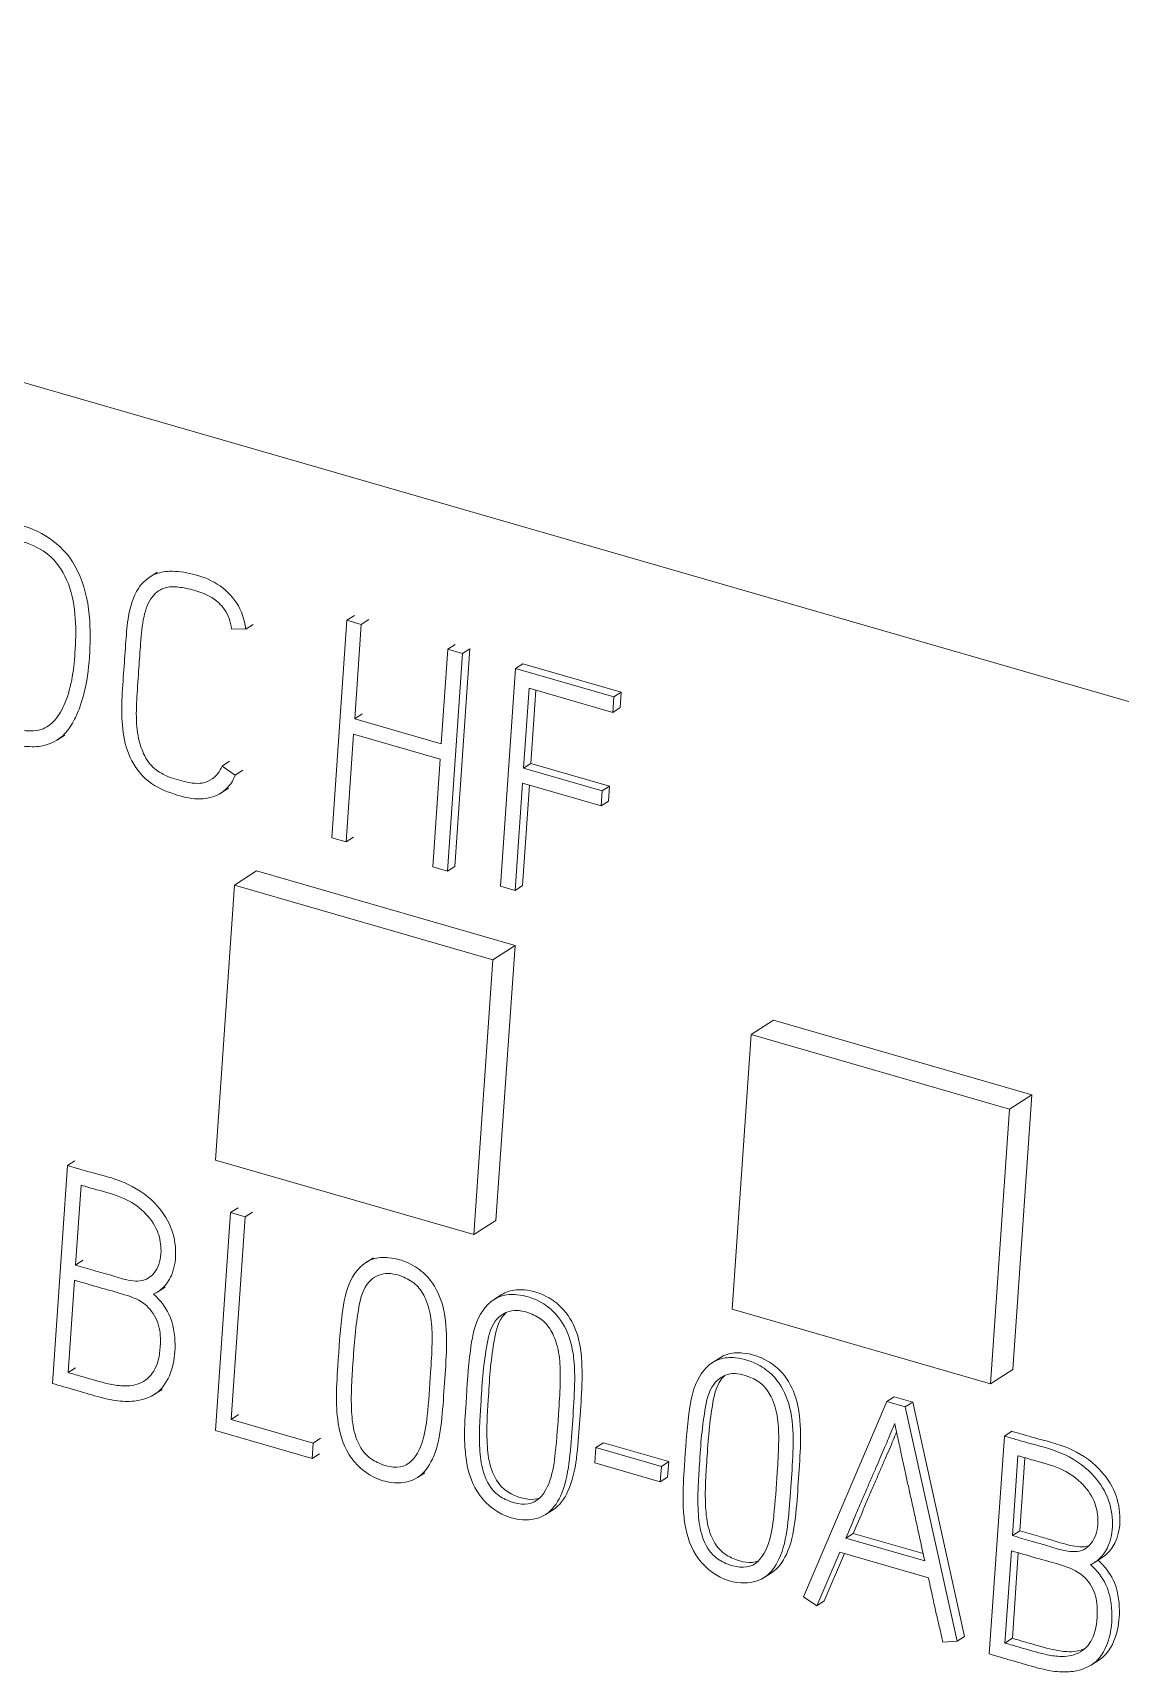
# Model space of a CAD drawing. Header units: inches. Extents: x 9220 to 92460, y -39241 to 4813.
# Drawn here: x 74709.4 to 74714.8, y -33745.1 to -33736.96 of the extents above; entities that cross this region are included whole.
import ezdxf

# ---------------------------------------------------------------- set-up
doc = ezdxf.new("R2010")
doc.units = ezdxf.units.IN
doc.header["$MEASUREMENT"] = 0

# ---------------------------------------------------------------- blocks, each defined once
blk = doc.blocks.new('A$C027ebf9d')
at = {"color": 0, "linetype": 'Continuous', "lineweight": 0}
for p, q in [((21.43924, -14.98077), (20.59368, -14.73667)), ((20.9466, -14.88028), (20.94855, -14.87902)), ((20.97191, -14.89404), (20.97386, -14.89279)), ((20.99863, -14.89165), (20.99464, -14.94907)), ((20.99863, -14.89165), (21.00058, -14.8904)), ((21.00241, -14.89275), (20.99863, -14.89165)), ((21.00068, -14.91766), (21.00241, -14.89275)), ((21.00241, -14.89275), (21.00436, -14.89149)), ((20.97191, -14.89404), (20.96814, -14.89393)), ((21.02526, -14.89934), (21.02353, -14.92426)), ((21.02513, -14.95787), (21.02912, -14.90046)), ((21.02526, -14.89934), (21.02721, -14.89809)), ((21.02912, -14.90046), (21.02526, -14.89934)), ((21.02708, -14.95661), (21.03107, -14.8992)), ((21.02912, -14.90046), (21.03107, -14.8992)), ((21.04312, -14.90442), (21.03913, -14.96183)), ((21.04312, -14.90442), (21.04507, -14.90316)), ((21.06907, -14.91191), (21.04312, -14.90442)), ((21.07103, -14.91065), (21.04507, -14.90316)), ((21.04523, -14.93069), (21.0467, -14.9096)), ((21.0467, -14.9096), (21.06879, -14.91598)), ((21.04718, -14.92943), (21.04852, -14.91013)), ((21.06879, -14.91598), (21.06907, -14.91191)), ((21.06907, -14.91191), (21.07103, -14.91065)), ((21.07074, -14.91472), (21.07103, -14.91065)), ((21.00068, -14.91766), (21.00263, -14.9164)), ((21.02353, -14.92426), (21.00068, -14.91766)), ((21.06879, -14.91598), (21.07074, -14.91472)), ((20.9222, -14.92326), (20.92415, -14.922)), ((20.99842, -14.95016), (21.00039, -14.92173)), ((21.00039, -14.92173), (21.02324, -14.92833)), ((20.9657, -14.93013), (20.96765, -14.92887)), ((20.9657, -14.93013), (20.96916, -14.93251)), ((20.96916, -14.93251), (20.97111, -14.93125)), ((21.02324, -14.92833), (21.02127, -14.95676)), ((21.04523, -14.93069), (21.04718, -14.92943)), ((21.06596, -14.93667), (21.04523, -14.93069)), ((21.06792, -14.93541), (21.04718, -14.92943)), ((20.96544, -14.93721), (20.96739, -14.93595)), ((21.04299, -14.96295), (21.04495, -14.93468)), ((21.04494, -14.96169), (21.04678, -14.93521)), ((21.04495, -14.93468), (21.06569, -14.94066)), ((21.06596, -14.93667), (21.06792, -14.93541)), ((21.06764, -14.93941), (21.06792, -14.93541)), ((21.06569, -14.94066), (21.06596, -14.93667)), ((21.06569, -14.94066), (21.06764, -14.93941)), ((20.99464, -14.94907), (20.99842, -14.95016)), ((20.99842, -14.95016), (21.00037, -14.9489)), ((21.02127, -14.95676), (21.02513, -14.95787)), ((21.02513, -14.95787), (21.02708, -14.95661)), ((20.96894, -14.96158), (20.9639, -15.03409)), ((20.96894, -14.96158), (20.9748, -14.95781)), ((21.03713, -14.98127), (20.96894, -14.96158)), ((21.04299, -14.97749), (20.9748, -14.95781)), ((21.03913, -14.96183), (21.04299, -14.96295)), ((21.04299, -14.96295), (21.04494, -14.96169)), ((21.03713, -14.98127), (21.04299, -14.97749)), ((21.03795, -15.05), (21.04299, -14.97749)), ((21.03209, -15.05377), (21.03713, -14.98127)), ((21.10532, -15.00095), (21.10028, -15.07346)), ((21.10532, -15.00095), (21.11118, -14.99718)), ((21.17351, -15.02064), (21.10532, -15.00095)), ((21.17937, -15.01686), (21.11118, -14.99718)), ((21.17351, -15.02064), (21.17937, -15.01686)), ((21.17433, -15.08937), (21.17937, -15.01686)), ((21.16847, -15.09314), (21.17351, -15.02064)), ((20.92088, -15.09304), (20.92488, -15.03554)), ((20.92488, -15.03554), (20.92683, -15.03429)), ((20.9639, -15.03409), (21.03209, -15.05377)), ((20.92845, -15.04073), (20.92699, -15.06181)), ((20.96793, -15.04797), (20.96394, -15.10547)), ((20.96793, -15.04797), (20.96988, -15.04671)), ((20.97179, -15.04909), (20.96793, -15.04797)), ((20.97179, -15.04909), (20.97374, -15.04783)), ((20.96808, -15.10251), (20.97179, -15.04909)), ((21.03209, -15.05377), (21.03795, -15.05)), ((20.92699, -15.06181), (20.92894, -15.06055)), ((21.00366, -15.06111), (21.00561, -15.05985)), ((20.92671, -15.0658), (20.92502, -15.09016)), ((20.94869, -15.06887), (20.95064, -15.06761)), ((21.03748, -15.07087), (21.03943, -15.06961)), ((21.10028, -15.07346), (21.16847, -15.09314)), ((21.09514, -15.08752), (21.09709, -15.08626)), ((20.92502, -15.09016), (20.92697, -15.0889)), ((21.16847, -15.09314), (21.17433, -15.08937)), ((20.94787, -15.0959), (20.94982, -15.09464)), ((21.14113, -15.09781), (21.1191, -15.14937)), ((21.14113, -15.09781), (21.14308, -15.09655)), ((21.14597, -15.09921), (21.14113, -15.09781)), ((21.14793, -15.09795), (21.14308, -15.09655)), ((21.14597, -15.09921), (21.14793, -15.09795)), ((21.15966, -15.16107), (21.14597, -15.09921)), ((21.16161, -15.15982), (21.14793, -15.09795)), ((20.96808, -15.10251), (20.97003, -15.10125)), ((20.98972, -15.10876), (20.96808, -15.10251)), ((20.96394, -15.10547), (20.98943, -15.11283)), ((20.98943, -15.11283), (20.98972, -15.10876)), ((20.98972, -15.10876), (20.99167, -15.1075)), ((21.06434, -15.10993), (21.0663, -15.10868)), ((21.08355, -15.11366), (21.0663, -15.10868)), ((21.16815, -15.16442), (21.17214, -15.10692)), ((21.17214, -15.10692), (21.17409, -15.10567)), ((20.98943, -15.11283), (20.99139, -15.11157)), ((21.06434, -15.10993), (21.06406, -15.11401)), ((21.0816, -15.11492), (21.06434, -15.10993)), ((21.17572, -15.11211), (21.17425, -15.13319)), ((21.17755, -15.11264), (21.17621, -15.13193)), ((21.01725, -15.11785), (21.01921, -15.11659)), ((21.06406, -15.11401), (21.08131, -15.11899)), ((21.08131, -15.11899), (21.0816, -15.11492)), ((21.08131, -15.11899), (21.08326, -15.11773)), ((21.0816, -15.11492), (21.08355, -15.11366)), ((21.08326, -15.11773), (21.08355, -15.11366)), ((21.05107, -15.12762), (21.05303, -15.12636)), ((21.13029, -15.13386), (21.13224, -15.1326)), ((21.1511, -15.13987), (21.13029, -15.13386)), ((21.15068, -15.13793), (21.13224, -15.1326)), ((21.17425, -15.13319), (21.17621, -15.13193)), ((21.12265, -15.15169), (21.12872, -15.13756)), ((21.1246, -15.15043), (21.12998, -15.13792)), ((21.12872, -15.13756), (21.1521, -15.14431)), ((21.17398, -15.13719), (21.17228, -15.16154)), ((21.1758, -15.13772), (21.17424, -15.16028)), ((21.19595, -15.14025), (21.1979, -15.139)), ((21.10873, -15.14426), (21.11068, -15.143)), ((21.1191, -15.14937), (21.12265, -15.15169)), ((21.12265, -15.15169), (21.1246, -15.15043)), ((21.15966, -15.16107), (21.16161, -15.15982)), ((21.17228, -15.16154), (21.17424, -15.16028)), ((21.15586, -15.16128), (21.15966, -15.16107)), ((21.19513, -15.16728), (21.19709, -15.16602))]:
    blk.add_line(p, q, dxfattribs=at)
for points, knots in [([(20.89751, -14.9207), (20.8991, -14.92139), (20.90243, -14.92265), (20.90763, -14.92412), (20.91285, -14.92498), (20.91842, -14.92521), (20.92325, -14.9231), (20.92628, -14.91895), (20.92856, -14.91393), (20.93031, -14.90684), (20.93103, -14.89712), (20.93066, -14.88608), (20.92648, -14.87497), (20.91824, -14.86817), (20.90979, -14.8657), (20.90428, -14.86401), (20.90149, -14.86337)], [0, 0, 0, 0, 0.048928, 0.10152, 0.156673, 0.206259, 0.270351, 0.31956, 0.366981, 0.439378, 0.534587, 0.645045, 0.746603, 0.832762, 0.916147, 1, 1, 1, 1]), ([(20.90163, -14.91807), (20.90388, -14.91888), (20.9075, -14.91992), (20.91294, -14.92082), (20.91785, -14.92109), (20.92197, -14.9181), (20.92463, -14.91311), (20.92634, -14.9067), (20.92704, -14.89873), (20.92718, -14.89021), (20.92547, -14.8813), (20.92036, -14.87389), (20.91388, -14.87103), (20.90887, -14.86967), (20.90607, -14.86884), (20.90507, -14.86856)], [0, 0, 0, 0, 0.085013, 0.135874, 0.205821, 0.265138, 0.333279, 0.422662, 0.50952, 0.618636, 0.722487, 0.80996, 0.894466, 0.962458, 1, 1, 1, 1]), ([(20.96916, -14.93251), (20.96884, -14.93335), (20.96779, -14.93538), (20.9646, -14.93819), (20.95921, -14.93928), (20.95275, -14.93758), (20.94598, -14.93487), (20.94083, -14.928), (20.93923, -14.92028), (20.9391, -14.91252), (20.93978, -14.9049), (20.94024, -14.89745), (20.94084, -14.89003), (20.94278, -14.8834), (20.94712, -14.87944), (20.95232, -14.87845), (20.95804, -14.87934), (20.96441, -14.88151), (20.9701, -14.88694), (20.97159, -14.89143), (20.97191, -14.89404)], [0, 0, 0, 0, 0.023749, 0.063372, 0.118592, 0.172501, 0.236244, 0.297229, 0.359591, 0.421629, 0.490644, 0.554667, 0.610982, 0.680492, 0.733777, 0.772528, 0.826559, 0.886213, 0.942216, 1, 1, 1, 1]), ([(20.96814, -14.89393), (20.96791, -14.89197), (20.96686, -14.88885), (20.96296, -14.88533), (20.95882, -14.88382), (20.95477, -14.88289), (20.9505, -14.88267), (20.94668, -14.88539), (20.94472, -14.89096), (20.94417, -14.89752), (20.94371, -14.90462), (20.94317, -14.91162), (20.94287, -14.91855), (20.94385, -14.92469), (20.94623, -14.92973), (20.95042, -14.93278), (20.95516, -14.93415), (20.95978, -14.93513), (20.96364, -14.9335), (20.96508, -14.93162), (20.9657, -14.93013)], [0, 0, 0, 0, 0.052928, 0.097969, 0.144851, 0.190624, 0.232935, 0.284925, 0.348337, 0.424764, 0.49245, 0.572241, 0.64631, 0.708712, 0.757514, 0.801091, 0.856423, 0.915681, 0.949914, 1, 1, 1, 1]), ([(20.92488, -15.03554), (20.9269, -15.03611), (20.93187, -15.03765), (20.93984, -15.03945), (20.94766, -15.04437), (20.95256, -15.05153), (20.95381, -15.05857), (20.95279, -15.06427), (20.95036, -15.0678), (20.94849, -15.06905), (20.9476, -15.06947)], [0, 0, 0, 0, 0.121799, 0.300471, 0.478612, 0.608153, 0.736749, 0.853072, 0.938599, 1, 1, 1, 1]), ([(20.92699, -15.06181), (20.92863, -15.06229), (20.93154, -15.06314), (20.93597, -15.06437), (20.94037, -15.06584), (20.94535, -15.06642), (20.94901, -15.06292), (20.94989, -15.05787), (20.94878, -15.05227), (20.94511, -15.04731), (20.93933, -15.04362), (20.93358, -15.04227), (20.92983, -15.04111), (20.92845, -15.04073)], [0, 0, 0, 0, 0.089881, 0.159215, 0.241238, 0.333496, 0.41712, 0.515535, 0.593949, 0.688978, 0.794399, 0.924872, 1, 1, 1, 1]), ([(21.00967, -15.05986), (21.00821, -15.05972), (21.00388, -15.05997), (20.99882, -15.06562), (20.99697, -15.0761), (20.99636, -15.0869), (20.9957, -15.09615), (20.99617, -15.10405), (20.99782, -15.11064), (21.00366, -15.1173), (21.01053, -15.11996), (21.0177, -15.11852), (21.02195, -15.11259), (21.0236, -15.10442), (21.02422, -15.09518), (21.0249, -15.08597), (21.02503, -15.07813), (21.02371, -15.07089), (21.0209, -15.06543), (21.01563, -15.06123), (21.01187, -15.06006), (21.00967, -15.05986)], [0, 0, 0, 0, 0.03125, 0.09375, 0.15625, 0.25, 0.3125, 0.34375, 0.40625, 0.4375, 0.5, 0.546875, 0.59375, 0.65625, 0.71875, 0.78125, 0.84375, 0.875, 0.921875, 0.953125, 1, 1, 1, 1]), ([(20.92502, -15.09016), (20.92636, -15.09055), (20.9299, -15.09155), (20.93469, -15.09301), (20.93993, -15.09393), (20.94465, -15.09327), (20.94873, -15.0892), (20.94956, -15.08315), (20.94925, -15.07709), (20.94568, -15.07161), (20.93967, -15.06943), (20.93335, -15.06775), (20.92892, -15.06644), (20.92671, -15.0658)], [0, 0, 0, 0, 0.066156, 0.175169, 0.23737, 0.32413, 0.412445, 0.52466, 0.605148, 0.683631, 0.78156, 0.89078, 1, 1, 1, 1]), ([(21.01703, -15.06719), (21.01605, -15.06623), (21.01309, -15.06453), (21.0081, -15.06338), (21.00291, -15.06685), (21.00155, -15.07381), (21.00058, -15.08117), (21.00023, -15.08764), (20.99979, -15.09399), (20.99969, -15.09982), (21.0004, -15.10642), (21.00294, -15.11177), (21.00828, -15.115), (21.01489, -15.11588), (21.01889, -15.10888), (21.02002, -15.10043), (21.02065, -15.09141), (21.02116, -15.08314), (21.02108, -15.07662), (21.01993, -15.07126), (21.018, -15.06815), (21.01703, -15.06719)], [0, 0, 0, 0, 0.03125, 0.078125, 0.125, 0.1875, 0.25, 0.3125, 0.34375, 0.40625, 0.453125, 0.5, 0.53125, 0.59375, 0.65625, 0.71875, 0.8125, 0.875, 0.921875, 0.96875, 1, 1, 1, 1]), ([(20.9476, -15.06947), (20.94935, -15.07108), (20.95249, -15.07502), (20.95362, -15.08264), (20.95267, -15.08967), (20.9495, -15.09568), (20.94378, -15.09787), (20.93804, -15.09782), (20.93258, -15.09647), (20.92683, -15.09474), (20.92286, -15.09361), (20.92088, -15.09304)], [0, 0, 0, 0, 0.103943, 0.238103, 0.352261, 0.47238, 0.599265, 0.688206, 0.785795, 0.892897, 1, 1, 1, 1]), ([(21.04349, -15.06962), (21.04203, -15.06948), (21.0377, -15.06974), (21.03264, -15.07538), (21.03079, -15.08587), (21.03018, -15.09666), (21.02952, -15.10591), (21.02999, -15.11382), (21.03164, -15.1204), (21.03748, -15.12706), (21.04435, -15.12972), (21.05152, -15.12829), (21.05577, -15.12235), (21.05742, -15.11418), (21.05804, -15.10494), (21.05872, -15.09573), (21.05885, -15.0879), (21.05753, -15.08066), (21.05472, -15.07519), (21.04945, -15.07099), (21.04569, -15.06982), (21.04349, -15.06962)], [0, 0, 0, 0, 0.03125, 0.09375, 0.15625, 0.25, 0.3125, 0.34375, 0.40625, 0.4375, 0.5, 0.546875, 0.59375, 0.65625, 0.71875, 0.78125, 0.84375, 0.875, 0.921875, 0.953125, 1, 1, 1, 1]), ([(21.04545, -15.06836), (21.04398, -15.06823), (21.04183, -15.06835), (21.04, -15.06925), (21.03943, -15.06961)], [0, 0, 0, 0, 0.03125, 0.04655442, 0.04655442, 0.04655442, 0.04655442]), ([(21.05303, -15.12636), (21.05303, -15.12636), (21.05474, -15.12525), (21.05772, -15.12109), (21.05937, -15.11292), (21.06, -15.10369), (21.06067, -15.09447), (21.0608, -15.08664), (21.05949, -15.0794), (21.05667, -15.07393), (21.05141, -15.06973), (21.04765, -15.06857), (21.04545, -15.06836)], [0.5468205, 0.5468205, 0.5468205, 0.5468205, 0.546875, 0.59375, 0.65625, 0.71875, 0.78125, 0.84375, 0.875, 0.921875, 0.953125, 1, 1, 1, 1]), ([(21.05085, -15.07695), (21.04987, -15.07599), (21.04691, -15.07429), (21.04192, -15.07314), (21.03673, -15.07661), (21.03537, -15.08357), (21.0344, -15.09093), (21.03405, -15.0974), (21.03361, -15.10375), (21.03351, -15.10959), (21.03422, -15.11618), (21.03676, -15.12154), (21.0421, -15.12476), (21.04871, -15.12565), (21.05271, -15.11864), (21.05384, -15.11019), (21.05447, -15.10118), (21.05498, -15.09291), (21.0549, -15.08638), (21.05375, -15.08103), (21.05182, -15.07792), (21.05085, -15.07695)], [0, 0, 0, 0, 0.03125, 0.078125, 0.125, 0.1875, 0.25, 0.3125, 0.34375, 0.40625, 0.453125, 0.5, 0.53125, 0.59375, 0.65625, 0.71875, 0.8125, 0.875, 0.921875, 0.96875, 1, 1, 1, 1]), ([(21.04069, -15.07429), (21.04033, -15.07462), (21.03842, -15.07672), (21.03732, -15.08231), (21.03635, -15.08967), (21.03601, -15.09614), (21.03556, -15.10249), (21.03546, -15.10833), (21.03617, -15.11492), (21.03872, -15.12028), (21.04386, -15.12338), (21.04757, -15.12397), (21.04949, -15.12327)], [0.1120008, 0.1120008, 0.1120008, 0.1120008, 0.125, 0.1875, 0.25, 0.3125, 0.34375, 0.40625, 0.453125, 0.5, 0.53125, 0.5884659, 0.5884659, 0.5884659, 0.5884659]), ([(21.10115, -15.08626), (21.09968, -15.08613), (21.09535, -15.08638), (21.09029, -15.09203), (21.08844, -15.10251), (21.08783, -15.1133), (21.08717, -15.12255), (21.08765, -15.13046), (21.08929, -15.13705), (21.09514, -15.14371), (21.102, -15.14637), (21.10917, -15.14493), (21.11342, -15.139), (21.11507, -15.13083), (21.1157, -15.12159), (21.11637, -15.11237), (21.1165, -15.10454), (21.11519, -15.0973), (21.11237, -15.09183), (21.10711, -15.08763), (21.10335, -15.08647), (21.10115, -15.08626)], [0, 0, 0, 0, 0.03125, 0.09375, 0.15625, 0.25, 0.3125, 0.34375, 0.40625, 0.4375, 0.5, 0.546875, 0.59375, 0.65625, 0.71875, 0.78125, 0.84375, 0.875, 0.921875, 0.953125, 1, 1, 1, 1]), ([(21.1031, -15.08501), (21.10163, -15.08487), (21.09948, -15.085), (21.09765, -15.0859), (21.09709, -15.08626)], [0, 0, 0, 0, 0.03125, 0.04655442, 0.04655442, 0.04655442, 0.04655442]), ([(21.11068, -15.143), (21.11068, -15.143), (21.1124, -15.14189), (21.11537, -15.13774), (21.11703, -15.12957), (21.11765, -15.12033), (21.11833, -15.11112), (21.11846, -15.10328), (21.11714, -15.09604), (21.11433, -15.09058), (21.10906, -15.08637), (21.1053, -15.08521), (21.1031, -15.08501)], [0.5468205, 0.5468205, 0.5468205, 0.5468205, 0.546875, 0.59375, 0.65625, 0.71875, 0.78125, 0.84375, 0.875, 0.921875, 0.953125, 1, 1, 1, 1]), ([(21.1085, -15.0936), (21.10752, -15.09264), (21.10457, -15.09094), (21.09958, -15.08979), (21.09439, -15.09325), (21.09302, -15.10022), (21.09205, -15.10758), (21.09171, -15.11405), (21.09126, -15.12039), (21.09117, -15.12623), (21.09187, -15.13282), (21.09442, -15.13818), (21.09976, -15.1414), (21.10636, -15.14229), (21.11037, -15.13529), (21.11149, -15.12683), (21.11212, -15.11782), (21.11263, -15.10955), (21.11255, -15.10302), (21.11141, -15.09767), (21.10948, -15.09456), (21.1085, -15.0936)], [0, 0, 0, 0, 0.03125, 0.078125, 0.125, 0.1875, 0.25, 0.3125, 0.34375, 0.40625, 0.453125, 0.5, 0.53125, 0.59375, 0.65625, 0.71875, 0.8125, 0.875, 0.921875, 0.96875, 1, 1, 1, 1]), ([(21.09835, -15.09094), (21.09799, -15.09126), (21.09607, -15.09337), (21.09498, -15.09896), (21.09401, -15.10632), (21.09366, -15.11279), (21.09321, -15.11914), (21.09312, -15.12497), (21.09382, -15.13157), (21.09637, -15.13692), (21.10151, -15.14003), (21.10523, -15.14061), (21.10714, -15.13991)], [0.1120008, 0.1120008, 0.1120008, 0.1120008, 0.125, 0.1875, 0.25, 0.3125, 0.34375, 0.40625, 0.453125, 0.5, 0.53125, 0.5884659, 0.5884659, 0.5884659, 0.5884659]), ([(21.13029, -15.13386), (21.13121, -15.1317), (21.13212, -15.12955), (21.13304, -15.12739), (21.13351, -15.1263), (21.13397, -15.1252), (21.13444, -15.1241), (21.1349, -15.12303), (21.13536, -15.12195), (21.13582, -15.12087), (21.13626, -15.11985), (21.1367, -15.11883), (21.13714, -15.1178), (21.13756, -15.11684), (21.13798, -15.11587), (21.1384, -15.1149), (21.13879, -15.114), (21.13918, -15.1131), (21.13957, -15.1122), (21.13991, -15.11139), (21.14026, -15.11058), (21.14061, -15.10976), (21.14092, -15.10904), (21.14123, -15.10831), (21.14153, -15.10758), (21.14179, -15.10697), (21.14204, -15.10637), (21.14229, -15.10577), (21.14259, -15.10505), (21.14289, -15.10433), (21.1432, -15.10362)], [0, 0, 0, 0, 0.213594, 0.213594, 0.213594, 0.322428, 0.322428, 0.322428, 0.429305, 0.429305, 0.429305, 0.530911, 0.530911, 0.530911, 0.627246, 0.627246, 0.627246, 0.716632, 0.716632, 0.716632, 0.797389, 0.797389, 0.797389, 0.869519, 0.869519, 0.869519, 0.929228, 0.929228, 0.929228, 1, 1, 1, 1]), ([(21.1432, -15.10362), (21.14327, -15.10395), (21.14346, -15.10481), (21.1438, -15.10638), (21.14425, -15.1085), (21.1448, -15.11107), (21.14543, -15.114), (21.14614, -15.11721), (21.1469, -15.12068), (21.14771, -15.12436), (21.14856, -15.1282), (21.1497, -15.13339), (21.15055, -15.13729), (21.1511, -15.13987)], [0, 0, 0, 0, 0.027336, 0.070868, 0.130595, 0.202708, 0.283396, 0.372662, 0.4689, 0.570509, 0.677489, 0.786433, 1, 1, 1, 1]), ([(21.13224, -15.1326), (21.13316, -15.13045), (21.13407, -15.12829), (21.13499, -15.12614), (21.13546, -15.12504), (21.13593, -15.12394), (21.13639, -15.12284), (21.13685, -15.12177), (21.13732, -15.12069), (21.13778, -15.11961), (21.13822, -15.11859), (21.13866, -15.11757), (21.1391, -15.11655), (21.13951, -15.11558), (21.13993, -15.11461), (21.14035, -15.11364), (21.14074, -15.11274), (21.14113, -15.11185), (21.14152, -15.11095), (21.14187, -15.11013), (21.14222, -15.10932), (21.14256, -15.10851), (21.14287, -15.10778), (21.14318, -15.10705), (21.14349, -15.10632), (21.14355, -15.10616), (21.14362, -15.10601), (21.14368, -15.10585)], [0, 0, 0, 0, 0.213594, 0.213594, 0.213594, 0.322428, 0.322428, 0.322428, 0.4293053, 0.4293053, 0.4293053, 0.5309113, 0.5309113, 0.5309113, 0.6272464, 0.6272464, 0.6272464, 0.7166317, 0.7166317, 0.7166317, 0.7973887, 0.7973887, 0.7973887, 0.8695187, 0.8695187, 0.8695187, 0.8850474, 0.8850474, 0.8850474, 0.8850474]), ([(21.17214, -15.10692), (21.17416, -15.10749), (21.17913, -15.10903), (21.1871, -15.11083), (21.19492, -15.11575), (21.19982, -15.12291), (21.20108, -15.12995), (21.20006, -15.13565), (21.19762, -15.13918), (21.19575, -15.14043), (21.19487, -15.14085)], [0, 0, 0, 0, 0.121799, 0.300471, 0.478612, 0.608153, 0.736749, 0.853072, 0.938599, 1, 1, 1, 1]), ([(21.17409, -15.10567), (21.17611, -15.10623), (21.18108, -15.10777), (21.18906, -15.10957), (21.19688, -15.11449), (21.20177, -15.12166), (21.20303, -15.12869), (21.20201, -15.13439), (21.19982, -15.13757), (21.19836, -15.1387), (21.1979, -15.139)], [0, 0, 0, 0, 0.1217988, 0.3004705, 0.4786119, 0.6081527, 0.7367493, 0.8530719, 0.938599, 0.9736418, 0.9736418, 0.9736418, 0.9736418]), ([(21.17425, -15.13319), (21.1759, -15.13367), (21.17881, -15.13452), (21.18323, -15.13575), (21.18763, -15.13722), (21.19261, -15.13781), (21.19628, -15.1343), (21.19715, -15.12925), (21.19604, -15.12365), (21.19237, -15.11869), (21.18659, -15.115), (21.18084, -15.11365), (21.17709, -15.11249), (21.17572, -15.11211)], [0, 0, 0, 0, 0.089881, 0.159215, 0.241238, 0.333496, 0.41712, 0.515535, 0.593949, 0.688978, 0.794399, 0.924872, 1, 1, 1, 1]), ([(21.17621, -15.13193), (21.17785, -15.13241), (21.18076, -15.13326), (21.18519, -15.13449), (21.18958, -15.13596), (21.19297, -15.13636), (21.19448, -15.13583), (21.1945, -15.13582)], [0, 0, 0, 0, 0.0898813, 0.1592145, 0.2412378, 0.333496, 0.3347332, 0.3347332, 0.3347332, 0.3347332]), ([(21.17228, -15.16154), (21.17362, -15.16193), (21.17716, -15.16293), (21.18196, -15.16439), (21.18719, -15.16531), (21.19191, -15.16465), (21.19599, -15.16058), (21.19682, -15.15453), (21.19651, -15.14847), (21.19294, -15.14299), (21.18693, -15.14082), (21.18061, -15.13913), (21.17618, -15.13782), (21.17398, -15.13719)], [0, 0, 0, 0, 0.066156, 0.175169, 0.23737, 0.32413, 0.412445, 0.52466, 0.605148, 0.683631, 0.78156, 0.89078, 1, 1, 1, 1]), ([(21.19487, -15.14085), (21.19662, -15.14246), (21.19975, -15.1464), (21.20088, -15.15403), (21.19993, -15.16105), (21.19676, -15.16706), (21.19104, -15.16925), (21.18531, -15.1692), (21.17984, -15.16785), (21.17409, -15.16612), (21.17013, -15.16499), (21.16815, -15.16442)], [0, 0, 0, 0, 0.103943, 0.238103, 0.352261, 0.47238, 0.599265, 0.688206, 0.785795, 0.892897, 1, 1, 1, 1]), ([(21.19688, -15.13965), (21.1986, -15.14125), (21.20171, -15.14517), (21.20284, -15.15277), (21.20188, -15.15979), (21.19957, -15.16418), (21.19751, -15.16575), (21.19709, -15.16602)], [0.001208, 0.001208, 0.001208, 0.001208, 0.1039434, 0.2381028, 0.3522608, 0.4723803, 0.501703, 0.501703, 0.501703, 0.501703]), ([(21.1521, -15.14431), (21.15242, -15.14584), (21.15289, -15.14807), (21.15352, -15.15094), (21.15395, -15.15288), (21.15435, -15.15466), (21.15475, -15.15637), (21.15528, -15.15855), (21.15564, -15.16021), (21.15586, -15.16128)], [0, 0, 0, 0, 0.27018, 0.393699, 0.508312, 0.612826, 0.707241, 0.810993, 1, 1, 1, 1]), ([(21.17424, -15.16028), (21.17557, -15.16068), (21.17911, -15.16167), (21.18391, -15.16313), (21.18904, -15.16404), (21.1919, -15.16367), (21.19332, -15.16304)], [0, 0, 0, 0, 0.0661561, 0.1751695, 0.2373695, 0.3190088, 0.3190088, 0.3190088, 0.3190088])]:
    blk.add_open_spline(points, degree=3, knots=knots, dxfattribs=at)

msp = doc.modelspace()

# ---------------------------------------------------------------- block references
at = {"xscale": 18.8131500959034, "yscale": 18.8131500959034, "zscale": 18.8131500959034}
msp.add_blockref('A$C027ebf9d', (74315.912, -33459.7197), dxfattribs=at)

doc.saveas('drawing.dxf')
